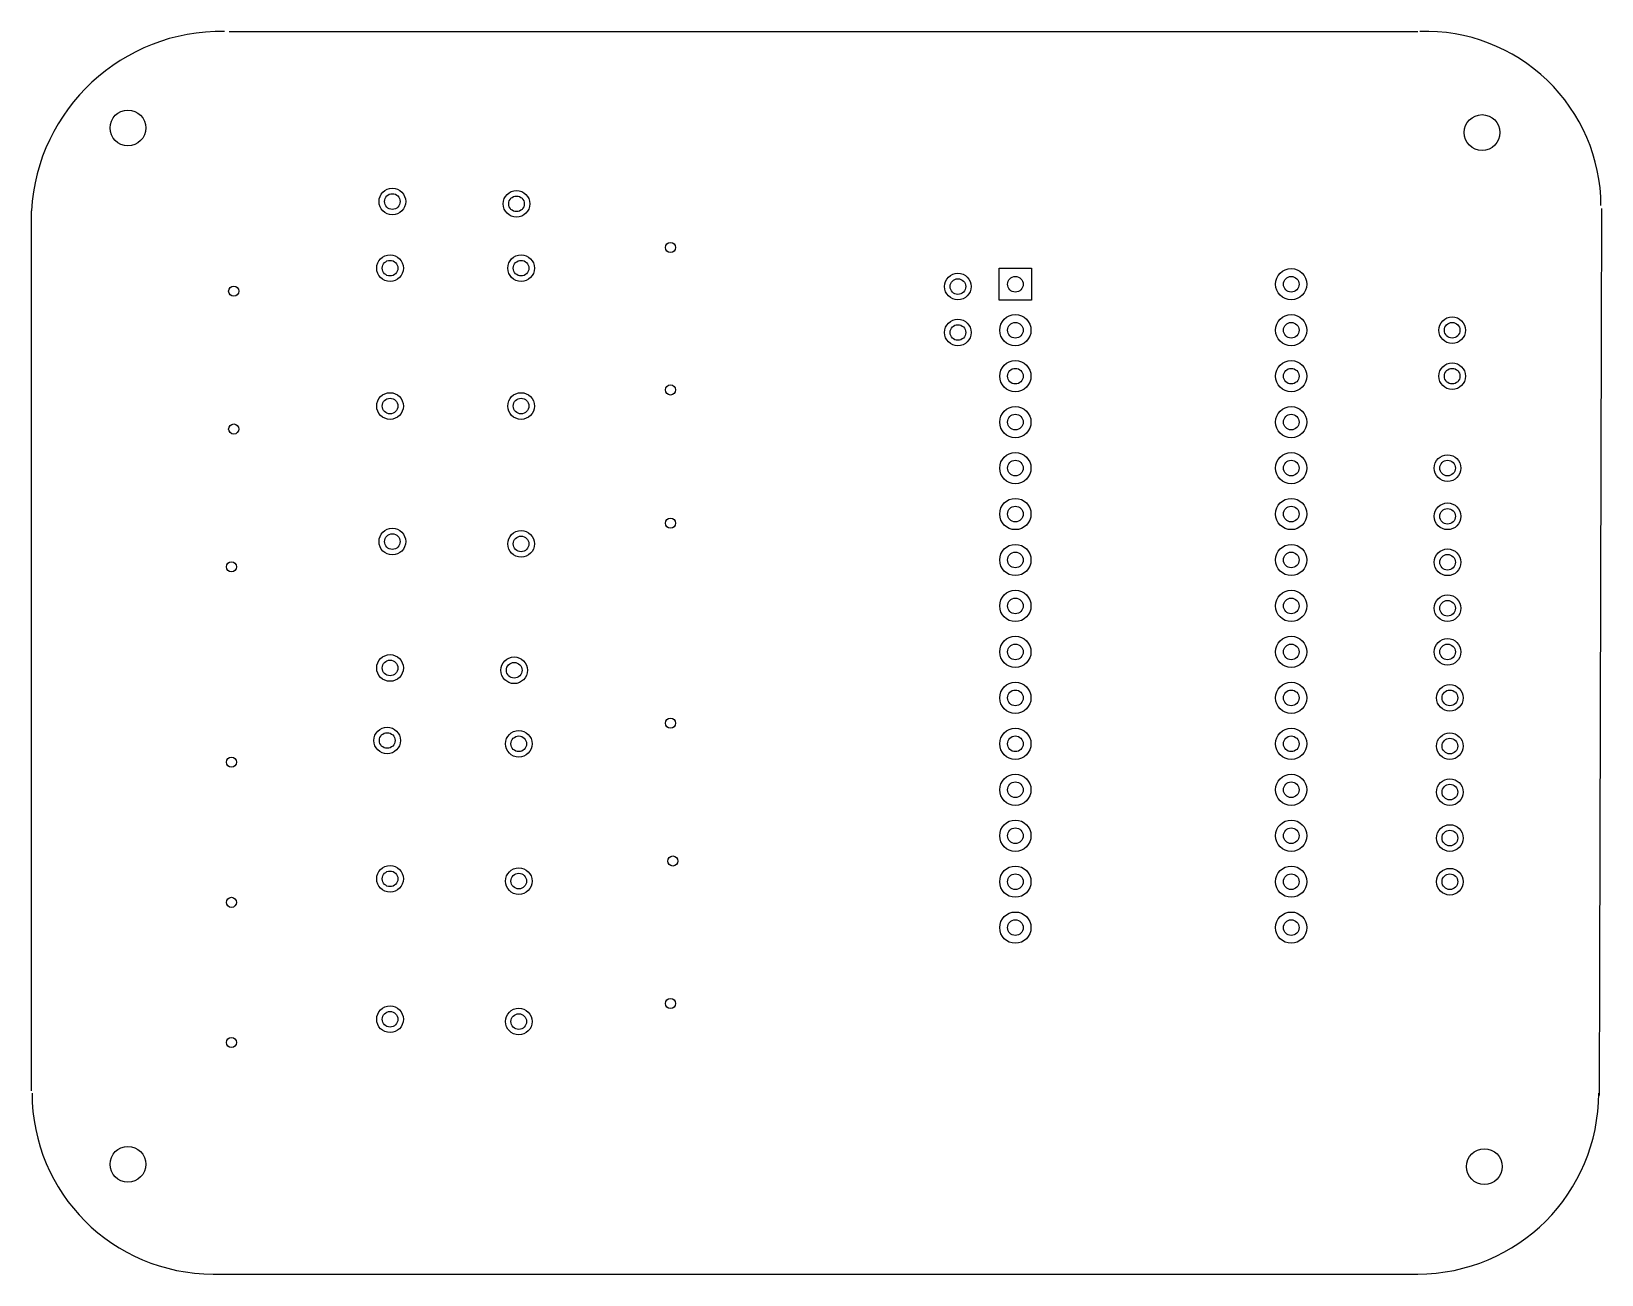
# Model space of a CAD drawing. Header units: millimetres. Extents: x 1030.7 to 1117.5, y -861.4 to -792.7.
import ezdxf

# ---------------------------------------------------------------- set-up
doc = ezdxf.new("R2010")
doc.units = ezdxf.units.MM

msp = doc.modelspace()

# ---------------------------------------------------------------- linework, layer by layer
for points in [[(1041.654, -792.734), (1073.15, -792.734), (1107.313, -792.734)], [(1030.732, -851.281), (1030.732, -802.64)], [(1117.473, -802.513), (1117.346, -851.535)], [(1107.313, -861.441), (1040.765, -861.441)]]:
    msp.add_lwpolyline(points)
msp.add_lwpolyline([(1085.977, -805.815), (1085.977, -807.593), (1084.199, -807.593), (1084.199, -805.815)], close=True)
for centre, radius in [((1036.066, -798.068), 0.9906), ((1110.869, -798.322), 0.9906), ((1050.671, -802.132), 0.7366), ((1050.671, -802.132), 0.4318), ((1057.529, -802.259), 0.7366), ((1057.529, -802.259), 0.4318), ((1066.038, -804.672), 0.2794), ((1050.544, -805.815), 0.7366), ((1050.544, -805.815), 0.4318), ((1057.783, -805.815), 0.7366), ((1057.783, -805.815), 0.4318), ((1081.913, -806.831), 0.7366), ((1081.913, -806.831), 0.4318), ((1085.088, -806.704), 0.4318), ((1100.328, -806.704), 0.8636), ((1100.328, -806.704), 0.4318), ((1041.908, -807.085), 0.2794), ((1085.088, -809.244), 0.8636), ((1100.328, -809.244), 0.8636), ((1081.913, -809.371), 0.7366), ((1081.913, -809.371), 0.4318), ((1085.088, -809.244), 0.4318), ((1100.328, -809.244), 0.4318), ((1109.218, -809.244), 0.7366), ((1109.218, -809.244), 0.4318), ((1085.088, -811.784), 0.8636), ((1100.328, -811.784), 0.8636), ((1085.088, -811.784), 0.4318), ((1100.328, -811.784), 0.4318), ((1109.218, -811.784), 0.7366), ((1109.218, -811.784), 0.4318), ((1050.544, -813.435), 0.7366), ((1057.783, -813.435), 0.7366), ((1066.038, -812.546), 0.2794), ((1050.544, -813.435), 0.4318), ((1057.783, -813.435), 0.4318), ((1085.088, -814.324), 0.8636), ((1100.328, -814.324), 0.8636), ((1041.908, -814.705), 0.2794), ((1085.088, -814.324), 0.4318), ((1100.328, -814.324), 0.4318), ((1085.088, -816.864), 0.8636), ((1100.328, -816.864), 0.8636), ((1108.964, -816.864), 0.7366), ((1085.088, -816.864), 0.4318), ((1100.328, -816.864), 0.4318), ((1108.964, -816.864), 0.4318), ((1085.088, -819.404), 0.8636), ((1100.328, -819.404), 0.8636), ((1108.964, -819.531), 0.7366), ((1066.038, -819.912), 0.2794), ((1085.088, -819.404), 0.4318), ((1100.328, -819.404), 0.4318), ((1108.964, -819.531), 0.4318), ((1050.671, -820.928), 0.7366), ((1050.671, -820.928), 0.4318), ((1057.783, -821.055), 0.7366), ((1057.783, -821.055), 0.4318), ((1085.088, -821.944), 0.8636), ((1100.328, -821.944), 0.8636), ((1108.964, -822.071), 0.7366), ((1041.781, -822.325), 0.2794), ((1085.088, -821.944), 0.4318), ((1100.328, -821.944), 0.4318), ((1108.964, -822.071), 0.4318), ((1085.088, -824.484), 0.8636), ((1100.328, -824.484), 0.8636), ((1108.964, -824.611), 0.7366), ((1085.088, -824.484), 0.4318), ((1100.328, -824.484), 0.4318), ((1108.964, -824.611), 0.4318), ((1085.088, -827.024), 0.8636), ((1085.088, -827.024), 0.4318), ((1100.328, -827.024), 0.8636), ((1100.328, -827.024), 0.4318), ((1108.964, -827.024), 0.7366), ((1108.964, -827.024), 0.4318), ((1050.544, -827.913), 0.7366), ((1050.544, -827.913), 0.4318), ((1057.402, -828.04), 0.7366), ((1057.402, -828.04), 0.4318), ((1085.088, -829.564), 0.8636), ((1085.088, -829.564), 0.4318), ((1100.328, -829.564), 0.8636), ((1100.328, -829.564), 0.4318), ((1109.091, -829.564), 0.7366), ((1109.091, -829.564), 0.4318), ((1066.038, -830.961), 0.2794), ((1050.38652, -831.92112), 0.7366), ((1050.38652, -831.92112), 0.4318), ((1057.656, -832.104), 0.7366), ((1057.656, -832.104), 0.4318), ((1085.088, -832.104), 0.8636), ((1085.088, -832.104), 0.4318), ((1100.328, -832.104), 0.8636), ((1100.328, -832.104), 0.4318), ((1109.091, -832.231), 0.7366), ((1109.091, -832.231), 0.4318), ((1041.781, -833.12), 0.2794), ((1085.088, -834.644), 0.8636), ((1085.088, -834.644), 0.4318), ((1100.328, -834.644), 0.8636), ((1100.328, -834.644), 0.4318), ((1109.091, -834.771), 0.7366), ((1109.091, -834.771), 0.4318), ((1085.088, -837.184), 0.8636), ((1085.088, -837.184), 0.4318), ((1100.328, -837.184), 0.8636), ((1100.328, -837.184), 0.4318), ((1109.091, -837.311), 0.7366), ((1109.091, -837.311), 0.4318), ((1066.165, -838.581), 0.2794), ((1050.544, -839.56652), 0.7366), ((1050.544, -839.56652), 0.4318), ((1057.656, -839.69352), 0.7366), ((1057.656, -839.69352), 0.4318), ((1085.088, -839.724), 0.8636), ((1085.088, -839.724), 0.4318), ((1100.328, -839.724), 0.8636), ((1100.328, -839.724), 0.4318), ((1109.091, -839.724), 0.7366), ((1109.091, -839.724), 0.4318), ((1041.781, -840.867), 0.2794), ((1085.088, -842.264), 0.8636), ((1085.088, -842.264), 0.4318), ((1100.328, -842.264), 0.8636), ((1100.328, -842.264), 0.4318), ((1066.038, -846.455), 0.2794), ((1050.544, -847.32876), 0.7366), ((1050.544, -847.32876), 0.4318), ((1057.656, -847.45576), 0.7366), ((1057.656, -847.45576), 0.4318), ((1041.781, -848.614), 0.2794), ((1036.066, -855.345), 0.9906), ((1110.996, -855.472), 0.9906)]:
    msp.add_circle(centre, radius)
for centre, radius, start, end in [((1041.22413, -803.24191), 10.50938, 89.0411145, 176.7166927), ((1107.75916, -802.40974), 9.68101, 0.3358033, 91.8892781), ((1040.765, -851.408), 10.00001, 180, 270), ((1107.313, -851.408), 10.00001, 270, 0)]:
    msp.add_arc(centre, radius, start, end)

doc.saveas('drawing.dxf')
